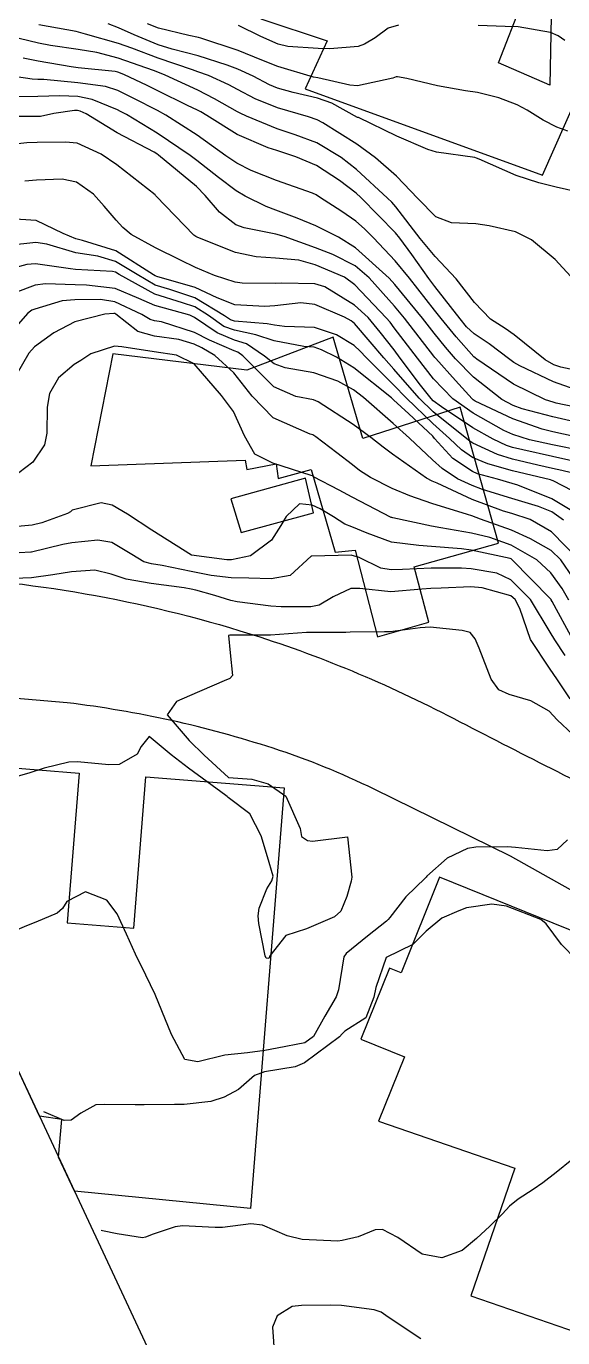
# Model space of a CAD drawing. Header units: metres. Extents: x 318500 to 325275, y 7408834 to 7428799.
# Drawn here: x 321577.2 to 321604, y 7423033.1 to 7423098.7 of the extents above; entities that cross this region are included whole.
import ezdxf

# ---------------------------------------------------------------- set-up
doc = ezdxf.new("R2010")
doc.units = ezdxf.units.M
doc.header["$MEASUREMENT"] = 0
for name, color, linetype in [('Area', 45, 'Continuous'), ('Curvas de Nivel 1m', 11, 'Continuous'), ('Curvas de Nivel 5m', 15, 'Continuous'), ('Edificações', 30, 'Continuous'), ('Vias Primárias', 230, 'Continuous')]:
    doc.layers.add(name, color=color, linetype=linetype)

msp = doc.modelspace()

# ---------------------------------------------------------------- linework, layer by layer
at = {"layer": 'Area'}
msp.add_lwpolyline([(321585.701, 7423027.336), (321575.471, 7423049.196), (321574.984, 7423050.213), (321572.598, 7423054.466), (321569.075, 7423061.847), (321568.552, 7423063.353), (321564.689, 7423071.487), (321562.051, 7423076.674), (321560.94, 7423078.875), (321557.646, 7423085.712), (321552.728, 7423095.248), (321550.278, 7423100.64), (321547.03, 7423107.146), (321545.274, 7423110.766), (321544.31, 7423112.626), (321541.995, 7423117.348), (321541.713, 7423117.986), (321541.482, 7423118.541), (321541.263, 7423119.166), (321537.359, 7423126.848)], dxfattribs=at)
at = {"layer": 'Curvas de Nivel 1m', "flags": 128}
for points, elevation in [([(321605.383, 7423090.285), (321603.68, 7423090.665), (321602.826, 7423090.886), (321601.688, 7423091.248), (321599.83, 7423092.068), (321599.701, 7423092.128), (321599.624, 7423092.148), (321597.705, 7423092.42), (321597.264, 7423092.547), (321595.717, 7423093.226), (321593.788, 7423094.149), (321593.745, 7423094.164), (321592.45, 7423094.882), (321591.739, 7423095.12), (321590.525, 7423095.409), (321589.744, 7423095.632), (321589.338, 7423095.798), (321588.52, 7423096.218), (321587.755, 7423096.572), (321587.218, 7423096.779), (321585.765, 7423097.247), (321584.464, 7423097.579), (321583.773, 7423097.796), (321582.563, 7423098.298), (321581.785, 7423098.645), (321581.258, 7423098.847)], 791), ([(321604.267, 7423093.467), (321603.725, 7423093.665), (321603.043, 7423094.027), (321602.231, 7423094.531), (321601.737, 7423094.786), (321600.824, 7423095.142), (321599.743, 7423095.4), (321599.153, 7423095.488), (321597.746, 7423095.748), (321596.204, 7423096.115), (321595.751, 7423096.199), (321595.686, 7423096.186), (321595.512, 7423096.124), (321593.746, 7423095.744), (321593.366, 7423095.775), (321591.75, 7423096.135), (321591.548, 7423096.182), (321589.758, 7423096.713), (321588.946, 7423097.029), (321587.769, 7423097.516), (321585.907, 7423098.129), (321585.779, 7423098.162), (321585.294, 7423098.265), (321583.785, 7423098.632), (321583.226, 7423098.851)], 792), ([(321595.79, 7423098.776), (321595.286, 7423098.629), (321594.626, 7423098.137), (321594.098, 7423097.823), (321593.773, 7423097.713), (321592.356, 7423097.587), (321591.771, 7423097.613), (321590.253, 7423097.715), (321589.774, 7423097.83), (321588.905, 7423098.213), (321587.788, 7423098.756)], 793), ([(321604.117, 7423098.015), (321603.783, 7423098.247), (321603.405, 7423098.407), (321601.79, 7423098.687), (321601.133, 7423098.713), (321599.79, 7423098.766)], 793), ([(321605.56, 7423081.309), (321603.917, 7423081.662), (321603.566, 7423081.777), (321603.141, 7423082.024), (321601.582, 7423083.274), (321601.128, 7423083.59), (321600.404, 7423084.058), (321599.602, 7423084.893), (321598.679, 7423086.084), (321597.637, 7423087.203), (321596.878, 7423088.108), (321595.666, 7423089.684), (321595.462, 7423089.917), (321595.245, 7423090.126), (321593.691, 7423091.558), (321592.929, 7423092.162), (321591.711, 7423092.884), (321590.616, 7423093.291), (321589.721, 7423093.582), (321588.194, 7423094.223), (321587.872, 7423094.368), (321587.732, 7423094.446), (321586.587, 7423095.096), (321585.743, 7423095.521), (321584.123, 7423096.276), (321583.752, 7423096.429), (321583.53, 7423096.507), (321581.762, 7423097.124), (321580.688, 7423097.404), (321579.768, 7423097.555), (321578.369, 7423097.756), (321577.773, 7423097.869), (321575.829, 7423098.34)], 789), ([(321605.201, 7423080.339), (321603.554, 7423080.92), (321601.867, 7423081.735), (321601.568, 7423081.902), (321601.367, 7423082.043), (321600.341, 7423082.822), (321599.583, 7423083.332), (321599.196, 7423083.685), (321598.876, 7423084.081), (321597.614, 7423085.703), (321597.31, 7423086.103), (321596.456, 7423087.294), (321595.868, 7423088.118), (321595.653, 7423088.381), (321594.786, 7423089.258), (321593.911, 7423090.146), (321593.673, 7423090.366), (321592.839, 7423091.007), (321591.694, 7423091.748), (321590.654, 7423092.19), (321589.704, 7423092.497), (321589.27, 7423092.643), (321587.716, 7423093.314), (321586.194, 7423094.253), (321585.906, 7423094.432), (321585.733, 7423094.521), (321585.241, 7423094.759), (321583.742, 7423095.498), (321583.215, 7423095.758), (321582.055, 7423096.305), (321581.752, 7423096.422), (321581.608, 7423096.456), (321579.755, 7423096.646), (321579.406, 7423096.692), (321577.759, 7423096.978), (321577.013, 7423097.119)], 788), ([(321605.532, 7423079.475), (321603.688, 7423079.867), (321603.538, 7423079.904), (321603.156, 7423080.024), (321601.552, 7423080.816), (321599.708, 7423082.068), (321599.628, 7423082.126), (321599.571, 7423082.175), (321598.679, 7423083.182), (321597.936, 7423084.095), (321597.596, 7423084.517), (321596.344, 7423086.113), (321595.633, 7423086.988), (321594.551, 7423088.136), (321594.1, 7423088.588), (321593.658, 7423088.969), (321592.952, 7423089.45), (321591.849, 7423090.177), (321591.672, 7423090.287), (321591.487, 7423090.368), (321589.682, 7423091.004), (321588.412, 7423091.497), (321587.695, 7423091.866), (321587.144, 7423092.238), (321585.715, 7423093.264), (321584.145, 7423094.276), (321583.732, 7423094.505), (321582.546, 7423095.106), (321581.742, 7423095.502), (321581.126, 7423095.701), (321579.746, 7423095.897), (321578.047, 7423096.057), (321577.747, 7423096.065), (321577.456, 7423096.073), (321575.749, 7423096.319)], 787), ([(321604.602, 7423078.926), (321603.527, 7423079.176), (321601.988, 7423079.581), (321601.535, 7423079.738), (321600.965, 7423080.049), (321599.556, 7423081.165), (321598.656, 7423082.084), (321598.149, 7423082.664), (321597.583, 7423083.368), (321596.996, 7423084.106), (321595.615, 7423085.798), (321595.324, 7423086.124), (321593.642, 7423087.63), (321592.797, 7423088.163), (321592.029, 7423088.55), (321591.656, 7423088.741), (321590.724, 7423089.125), (321589.663, 7423089.518), (321589.167, 7423089.709), (321588.112, 7423090.223), (321587.674, 7423090.494), (321586.781, 7423091.146), (321585.696, 7423092.003), (321585.359, 7423092.263), (321583.716, 7423093.378), (321582.172, 7423094.303), (321581.881, 7423094.458), (321581.732, 7423094.533), (321580.461, 7423095.053), (321579.739, 7423095.2), (321578.848, 7423095.24), (321577.738, 7423095.199), (321576.558, 7423095.198)], 786), ([(321604.989, 7423077.482), (321603.507, 7423077.768), (321602.356, 7423078.032), (321601.514, 7423078.297), (321601.071, 7423078.492), (321599.529, 7423079.356), (321598.511, 7423080.085), (321597.555, 7423081.08), (321596.754, 7423082.108), (321595.585, 7423083.634), (321595.371, 7423083.906), (321595.186, 7423084.126), (321593.615, 7423085.79), (321593.091, 7423086.158), (321591.629, 7423086.786), (321590.808, 7423087.013), (321589.634, 7423087.121), (321588.667, 7423087.182), (321587.637, 7423087.394), (321585.759, 7423088.148), (321585.649, 7423088.199), (321585.556, 7423088.261), (321583.669, 7423090.216), (321583.637, 7423090.248), (321583.607, 7423090.281), (321581.692, 7423091.786), (321580.91, 7423092.322), (321579.708, 7423092.866), (321579.126, 7423092.928), (321577.708, 7423092.902), (321577.188, 7423092.888), (321575.705, 7423092.728)], 784), ([(321604.475, 7423076.981), (321603.502, 7423077.187), (321602.022, 7423077.518), (321601.506, 7423077.64), (321601.2, 7423077.738), (321600.526, 7423078.055), (321599.518, 7423078.625), (321597.953, 7423079.675), (321597.538, 7423079.985), (321597.423, 7423080.101), (321596.899, 7423080.757), (321595.885, 7423082.117), (321595.574, 7423082.528), (321594.872, 7423083.42), (321594.274, 7423084.14), (321593.599, 7423084.77), (321592.104, 7423085.681), (321591.615, 7423085.827), (321589.949, 7423085.863), (321589.615, 7423085.853), (321587.973, 7423085.867), (321587.615, 7423085.915), (321586.586, 7423086.246), (321585.626, 7423086.655), (321584.882, 7423087.017), (321583.64, 7423087.632), (321582.414, 7423088.299), (321581.995, 7423088.646), (321581.657, 7423089.026), (321581.056, 7423089.711), (321580.532, 7423090.327), (321579.679, 7423090.917), (321578.955, 7423091.073), (321577.68, 7423091.022), (321577.084, 7423090.964)], 783), ([(321605.491, 7423076.127), (321603.97, 7423076.488), (321603.496, 7423076.594), (321602.771, 7423076.754), (321601.5, 7423077.058), (321600.744, 7423077.293), (321599.508, 7423077.856), (321599.381, 7423077.944), (321599.221, 7423078.074), (321597.53, 7423079.434), (321596.832, 7423080.107), (321595.562, 7423081.563), (321595.064, 7423082.128), (321594.375, 7423082.935), (321593.587, 7423083.852), (321593.422, 7423083.987), (321593.096, 7423084.157), (321591.599, 7423084.795), (321590.912, 7423084.875), (321589.598, 7423084.73), (321589.1, 7423084.705), (321587.598, 7423084.782), (321586.722, 7423085.125), (321585.611, 7423085.65), (321583.695, 7423086.203), (321583.619, 7423086.226), (321583.529, 7423086.281), (321581.638, 7423087.491), (321579.973, 7423088.007), (321579.646, 7423088.077), (321579.013, 7423088.346), (321577.656, 7423088.996), (321576.361, 7423089.083)], 782), ([(321605.475, 7423074.965), (321603.541, 7423075.967), (321603.49, 7423075.99), (321603.407, 7423076.021), (321601.494, 7423076.474), (321600.262, 7423076.823), (321599.501, 7423077.145), (321598.945, 7423077.519), (321598.34, 7423078.088), (321597.521, 7423078.841), (321596.192, 7423080.113), (321595.55, 7423080.773), (321594.177, 7423082.141), (321593.884, 7423082.456), (321593.576, 7423082.75), (321592.691, 7423083.273), (321591.585, 7423083.654), (321590.09, 7423083.69), (321589.586, 7423083.759), (321589.215, 7423083.834), (321587.587, 7423083.971), (321587.388, 7423084.033), (321587.093, 7423084.237), (321585.603, 7423085.129), (321584.341, 7423085.541), (321583.612, 7423085.773), (321582.708, 7423086.294), (321581.63, 7423086.953), (321580.744, 7423087.213), (321579.636, 7423087.391), (321578.186, 7423087.81), (321577.643, 7423087.903), (321576.276, 7423087.745)], 781), ([(321604.054, 7423074.011), (321603.466, 7423074.425), (321602.808, 7423074.688), (321601.476, 7423075.091), (321600.004, 7423075.541), (321599.485, 7423075.734), (321598.755, 7423076.081), (321597.986, 7423076.583), (321597.499, 7423077.021), (321596.346, 7423078.112), (321595.521, 7423078.837), (321594.05, 7423080.142), (321593.546, 7423080.52), (321592.758, 7423080.956), (321591.558, 7423081.374), (321590.125, 7423081.631), (321589.564, 7423081.825), (321589.096, 7423082.207), (321588.181, 7423082.825), (321587.578, 7423083.017), (321586.713, 7423083.375), (321585.589, 7423084.148), (321585.344, 7423084.262), (321583.597, 7423084.74), (321582.797, 7423085.097), (321581.609, 7423085.594), (321580.177, 7423085.766), (321579.612, 7423085.786), (321578.128, 7423085.839), (321577.611, 7423085.773), (321576.593, 7423085.388)], 779), ([(321604.837, 7423071.999), (321603.451, 7423073.418), (321602.391, 7423074.031), (321601.464, 7423074.334), (321601.054, 7423074.458), (321599.475, 7423075.042), (321597.731, 7423075.851), (321597.488, 7423075.959), (321597.195, 7423076.103), (321595.502, 7423077.306), (321595.035, 7423077.657), (321594.417, 7423078.136), (321593.52, 7423078.791), (321591.782, 7423079.93), (321591.538, 7423080.034), (321590.65, 7423080.189), (321589.547, 7423080.685), (321588.007, 7423082.223), (321587.752, 7423082.408), (321587.572, 7423082.478), (321586.343, 7423083.014), (321585.581, 7423083.393), (321583.935, 7423083.928), (321583.587, 7423083.986), (321583.357, 7423084.053), (321582.955, 7423084.29), (321581.599, 7423084.929), (321580.872, 7423085.05), (321579.6, 7423085.039), (321578.963, 7423084.983), (321577.593, 7423084.571), (321577.447, 7423084.508), (321577.247, 7423084.365), (321575.571, 7423082.476)], 778), ([(321604.542, 7423071.124), (321603.919, 7423072.013), (321603.437, 7423072.485), (321602.397, 7423073.079), (321601.452, 7423073.5), (321599.897, 7423074.063), (321599.462, 7423074.216), (321599.243, 7423074.293), (321597.471, 7423074.838), (321596.362, 7423075.226), (321595.482, 7423075.583), (321594.393, 7423076.136), (321593.848, 7423076.499), (321593.496, 7423076.769), (321592.712, 7423077.372), (321591.665, 7423078.178), (321591.511, 7423078.268), (321591.381, 7423078.312), (321589.524, 7423079.133), (321588.465, 7423080.216), (321587.557, 7423081.382), (321586.601, 7423082.245), (321585.949, 7423082.629), (321585.575, 7423082.805), (321584.806, 7423083.04), (321583.579, 7423083.209), (321582.74, 7423083.451), (321581.651, 7423084.309), (321581.591, 7423084.344), (321581.551, 7423084.351), (321581.098, 7423084.317), (321579.586, 7423083.939), (321578.549, 7423083.382), (321577.573, 7423082.688), (321577.296, 7423082.364), (321576.662, 7423081.265)], 777), ([(321604.328, 7423070.006), (321603.988, 7423070.584), (321603.423, 7423071.37), (321602.715, 7423072.027), (321601.441, 7423072.747), (321600.367, 7423073.136), (321599.449, 7423073.354), (321597.921, 7423073.625), (321597.454, 7423073.707), (321595.506, 7423074.12), (321595.46, 7423074.136), (321595.436, 7423074.144), (321593.475, 7423075.163), (321592.824, 7423075.504), (321591.547, 7423076.179), (321591.514, 7423076.204), (321591.49, 7423076.216), (321591.43, 7423076.242), (321589.497, 7423076.862), (321588.604, 7423077.316), (321588.09, 7423078.221), (321587.528, 7423079.445), (321586.939, 7423080.239), (321585.563, 7423081.824), (321584.675, 7423082.269), (321583.572, 7423082.433), (321581.953, 7423082.684), (321581.574, 7423082.713), (321580.399, 7423082.328), (321579.9, 7423082), (321579.562, 7423081.799), (321578.772, 7423081.128), (321578.332, 7423080.352), (321578.217, 7423079.666), (321578.199, 7423078.353), (321578.083, 7423077.776), (321577.495, 7423076.91), (321576.786, 7423076.371)], 776), ([(321604.136, 7423067.241), (321603.614, 7423068.016), (321603.386, 7423068.405), (321602.401, 7423070.03), (321601.42, 7423071.017), (321600.717, 7423071.345), (321599.425, 7423071.574), (321598.952, 7423071.604), (321597.425, 7423071.596), (321595.998, 7423071.54), (321595.424, 7423071.513), (321594.904, 7423071.607), (321593.829, 7423072.144), (321593.432, 7423072.255), (321591.455, 7423072.204), (321591.43, 7423072.207), (321590.378, 7423071.233), (321589.419, 7423071.065), (321588.308, 7423071.106), (321587.419, 7423071.125), (321586.417, 7423071.242), (321585.422, 7423071.436), (321583.96, 7423071.74), (321583.425, 7423071.824), (321583.055, 7423071.915), (321582.446, 7423072.295), (321581.439, 7423072.891), (321580.752, 7423073.008), (321579.438, 7423072.869), (321578.999, 7423072.782), (321577.431, 7423072.404), (321577.393, 7423072.398), (321576.812, 7423072.369)], 774), ([(321604.395, 7423065.059), (321603.757, 7423066.014), (321603.359, 7423066.603), (321602.405, 7423068.03), (321601.861, 7423069.577), (321601.632, 7423070.038), (321601.412, 7423070.218), (321599.977, 7423070.623), (321599.416, 7423070.677), (321597.93, 7423070.607), (321597.415, 7423070.586), (321596.967, 7423070.552), (321595.413, 7423070.426), (321593.857, 7423070.586), (321593.414, 7423070.591), (321592.52, 7423070.163), (321591.83, 7423069.747), (321591.402, 7423069.672), (321589.922, 7423069.675), (321589.402, 7423069.699), (321587.713, 7423069.917), (321587.406, 7423069.985), (321586.606, 7423070.242), (321585.655, 7423070.499), (321585.413, 7423070.551), (321585.063, 7423070.614), (321583.415, 7423070.829), (321582.163, 7423071.045), (321581.42, 7423071.305), (321580.599, 7423071.5), (321579.421, 7423071.426), (321578.498, 7423071.27), (321577.418, 7423071.126), (321576.11, 7423071.073)], 773), ([(321605.308, 7423062.55), (321603.732, 7423064.014), (321603.543, 7423064.228), (321603.334, 7423064.452), (321602.412, 7423064.956), (321601.342, 7423065.285), (321600.819, 7423065.522), (321600.426, 7423066.054), (321599.837, 7423067.599), (321599.634, 7423068.066), (321599.385, 7423068.387), (321598.979, 7423068.483), (321597.388, 7423068.644), (321596.876, 7423068.616), (321595.384, 7423068.415), (321595.095, 7423068.414), (321593.384, 7423068.396), (321593.152, 7423068.385), (321591.383, 7423068.384), (321591.183, 7423068.382), (321589.381, 7423068.248), (321589.336, 7423068.245), (321587.38, 7423068.253), (321587.357, 7423068.254), (321587.282, 7423068.231), (321587.367, 7423067.36), (321587.494, 7423066.228), (321587.349, 7423066.084), (321587.075, 7423065.962), (321585.34, 7423065.217), (321584.676, 7423064.927), (321584.211, 7423064.271), (321585.311, 7423062.983), (321586.064, 7423062.249), (321587.284, 7423061.133), (321588.454, 7423061.04), (321589.279, 7423060.805), (321590.159, 7423060.191), (321590.87, 7423058.568), (321590.945, 7423058.183), (321591.247, 7423057.978), (321591.488, 7423057.934), (321593.25, 7423058.15), (321593.459, 7423056.146), (321593.424, 7423055.94), (321593.205, 7423055.167), (321592.903, 7423054.445), (321592.599, 7423054.159), (321591.184, 7423053.556), (321590.15, 7423053.221), (321589.35, 7423052.198), (321589.297, 7423052.07), (321589.168, 7423052.087), (321589.12, 7423052.201), (321588.802, 7423053.822), (321588.767, 7423054.206), (321588.82, 7423054.581), (321589.21, 7423055.553), (321589.463, 7423055.951), (321589.524, 7423056.197), (321589.234, 7423057.151), (321588.915, 7423058.205), (321588.356, 7423059.309), (321587.269, 7423060.13), (321587.215, 7423060.176), (321587.146, 7423060.232), (321585.29, 7423061.593), (321584.413, 7423062.269), (321583.314, 7423063.187), (321582.919, 7423062.673), (321582.71, 7423062.289), (321581.82, 7423061.774), (321581.292, 7423061.757), (321579.72, 7423061.908), (321579.293, 7423061.888), (321578.054, 7423061.587), (321577.285, 7423061.348), (321576.518, 7423061.134)], 772), ([(321604.249, 7423058.005), (321603.729, 7423057.527), (321603.242, 7423057.463), (321601.659, 7423057.62), (321601.244, 7423057.656), (321599.66, 7423057.648), (321599.243, 7423057.57), (321598.237, 7423057.083), (321597.221, 7423056.191), (321597.18, 7423056.141), (321597.14, 7423056.101), (321596.162, 7423055.154), (321595.363, 7423054.118), (321595.286, 7423054.022), (321595.188, 7423053.943), (321594.241, 7423053.195), (321593.172, 7423052.313), (321593.056, 7423052.152), (321592.8, 7423050.5), (321592.67, 7423050.157), (321592.101, 7423049.19), (321591.544, 7423048.173), (321591.107, 7423047.841), (321589.722, 7423047.576), (321589.103, 7423047.471), (321588.238, 7423047.35), (321587.1, 7423047.227), (321585.743, 7423046.897), (321585.097, 7423047.007), (321584.439, 7423048.267), (321583.944, 7423049.456), (321583.617, 7423050.275), (321583.154, 7423051.233), (321582.627, 7423052.288), (321582.177, 7423053.292), (321581.705, 7423054.302), (321581.2, 7423054.988), (321580.127, 7423055.406), (321579.199, 7423054.916), (321578.972, 7423054.564), (321578.713, 7423054.345), (321577.646, 7423053.895), (321577.183, 7423053.703), (321575.98, 7423053.18)], 771), ([(321604.463, 7423041.999), (321603.682, 7423041.358), (321603.022, 7423040.848), (321602.53, 7423040.512), (321601.784, 7423040.032), (321601.359, 7423039.682), (321600.999, 7423039.294), (321600.363, 7423038.676), (321599.697, 7423038.059), (321598.974, 7423037.449), (321597.97, 7423037.085), (321596.972, 7423037.27), (321595.754, 7423038.112), (321594.986, 7423038.506), (321594.624, 7423038.487), (321593.775, 7423038.138), (321592.978, 7423037.949), (321592.753, 7423037.929), (321590.978, 7423038.001), (321590.219, 7423038.188), (321588.988, 7423038.731), (321588.403, 7423038.794), (321586.986, 7423038.609), (321586.618, 7423038.603), (321584.987, 7423038.694), (321584.608, 7423038.642), (321583.509, 7423038.275), (321583.135, 7423038.121), (321582.977, 7423038.084), (321581.709, 7423038.299), (321580.982, 7423038.44), (321580.91, 7423038.46)], 769), ([(321596.914, 7423033.039), (321595.271, 7423034.117), (321594.934, 7423034.363), (321594.572, 7423034.489), (321592.938, 7423034.705), (321592.369, 7423034.728), (321590.938, 7423034.709), (321590.473, 7423034.648), (321589.73, 7423034.192), (321589.493, 7423033.623), (321589.588, 7423032.193)], 768)]:
    msp.add_lwpolyline(points, dxfattribs=dict(at, elevation=elevation))
at = {"layer": 'Curvas de Nivel 5m', "flags": 128}
for points, elevation in [([(321604.607, 7423086.005), (321603.635, 7423087.047), (321602.459, 7423088.032), (321601.654, 7423088.432), (321600.337, 7423088.74), (321599.658, 7423088.83), (321598.456, 7423088.886), (321597.661, 7423089.192), (321596.761, 7423090.109), (321595.687, 7423091.224), (321594.637, 7423092.136), (321593.71, 7423092.821), (321592.013, 7423093.889), (321591.728, 7423094.036), (321591.293, 7423094.184), (321589.734, 7423094.641), (321588.615, 7423095.093), (321587.743, 7423095.557), (321587.296, 7423095.788), (321586.288, 7423096.252), (321585.753, 7423096.445), (321585.482, 7423096.534), (321583.763, 7423097.123), (321582.443, 7423097.627), (321581.773, 7423097.859), (321580.125, 7423098.335), (321579.781, 7423098.433), (321579.665, 7423098.458), (321577.787, 7423098.795)], 790), ([(321605.51, 7423077.99), (321603.516, 7423078.428), (321602.981, 7423078.563), (321601.526, 7423079.081), (321599.639, 7423079.968), (321599.539, 7423080.023), (321599.479, 7423080.071), (321598.646, 7423080.992), (321597.663, 7423082.099), (321597.618, 7423082.146), (321597.571, 7423082.209), (321596.089, 7423084.115), (321595.599, 7423084.71), (321594.326, 7423086.139), (321593.629, 7423086.731), (321592.5, 7423087.304), (321591.642, 7423087.637), (321590.066, 7423088.196), (321589.651, 7423088.313), (321588.067, 7423088.637), (321587.656, 7423088.788), (321586.835, 7423089.416), (321586.123, 7423090.253), (321585.677, 7423090.702), (321583.79, 7423092.279), (321583.701, 7423092.344), (321583.565, 7423092.419), (321581.716, 7423093.389), (321580.157, 7423094.334), (321579.865, 7423094.472), (321579.732, 7423094.501), (321579.571, 7423094.502), (321578.543, 7423094.352), (321577.872, 7423094.214), (321577.728, 7423094.203), (321575.905, 7423094.21)], 785), ([(321605.265, 7423073.993), (321603.476, 7423075.074), (321601.764, 7423075.759), (321601.487, 7423075.844), (321600.758, 7423076.051), (321599.755, 7423076.329), (321599.494, 7423076.433), (321598.51, 7423077.095), (321597.605, 7423078.099), (321597.512, 7423078.201), (321596.317, 7423079.323), (321595.539, 7423080.035), (321595.444, 7423080.121), (321593.562, 7423081.629), (321592.695, 7423082.163), (321591.936, 7423082.537), (321591.575, 7423082.659), (321591.061, 7423082.7), (321589.578, 7423082.972), (321588.65, 7423083.283), (321587.583, 7423083.511), (321587.052, 7423083.705), (321586.287, 7423084.25), (321585.596, 7423084.675), (321584.99, 7423084.876), (321583.606, 7423085.319), (321581.808, 7423086.307), (321581.622, 7423086.419), (321581.479, 7423086.455), (321579.623, 7423086.554), (321579.383, 7423086.583), (321577.627, 7423086.831), (321577.192, 7423086.801), (321575.661, 7423086.389)], 780), ([(321604.543, 7423068.003), (321603.487, 7423069.941), (321603.444, 7423070.019), (321603.432, 7423070.042), (321603.41, 7423070.067), (321601.472, 7423072.04), (321601.43, 7423072.066), (321601.39, 7423072.081), (321599.436, 7423072.502), (321598.942, 7423072.573), (321597.439, 7423072.691), (321596.809, 7423072.736), (321595.442, 7423072.912), (321594.225, 7423073.362), (321593.453, 7423073.675), (321593.106, 7423073.807), (321592.548, 7423074.164), (321591.871, 7423074.578), (321591.469, 7423074.759), (321590.84, 7423074.816), (321590.179, 7423074.193), (321589.91, 7423073.739), (321589.442, 7423073.001), (321588.392, 7423072.216), (321587.428, 7423072.013), (321587.209, 7423072.015), (321585.43, 7423072.26), (321583.448, 7423073.511), (321582.233, 7423074.298), (321581.467, 7423074.763), (321580.91, 7423074.877), (321579.462, 7423074.502), (321579.374, 7423074.429), (321579.235, 7423074.342), (321577.94, 7423073.868), (321577.451, 7423073.76), (321576.187, 7423073.641)], 775), ([(321604.702, 7423051.997), (321603.947, 7423052.778), (321603.188, 7423053.805), (321602.926, 7423054.023), (321601.2, 7423054.682), (321600.471, 7423054.781), (321599.198, 7423054.603), (321598.809, 7423054.463), (321597.96, 7423054.088), (321597.183, 7423053.438), (321596.518, 7423052.765), (321595.17, 7423052.12), (321594.656, 7423050.618), (321594.561, 7423050.129), (321594.155, 7423049.105), (321593.114, 7423048.437), (321592.967, 7423048.297), (321592.834, 7423048.154), (321591.097, 7423046.843), (321590.626, 7423046.654), (321589.092, 7423046.399), (321588.59, 7423046.207), (321587.789, 7423045.51), (321587.074, 7423045.131), (321586.394, 7423044.917), (321585.067, 7423044.757), (321584.577, 7423044.755), (321583.067, 7423044.747), (321582.607, 7423044.746), (321581.067, 7423044.77), (321580.639, 7423044.744), (321579.898, 7423044.327), (321579.409, 7423043.98), (321579.054, 7423043.959), (321578.04, 7423044.4)], 770)]:
    msp.add_lwpolyline(points, dxfattribs=dict(at, elevation=elevation))
at = {"layer": 'Edificações'}
for points in [[(321588.908, 7423099.097), (321592.225, 7423097.992), (321591.12, 7423095.598), (321603.006, 7423091.269), (321604.757, 7423095.229), (321606.508, 7423095.045), (321606.416, 7423099.558), (321608.811, 7423091.336), (321612.129, 7423081.021), (321620.62, 7423083.141), (321622.187, 7423078.168), (321634.903, 7423082.589), (321635.179, 7423081.575), (321638.036, 7423082.496), (321629.369, 7423101.492)], [(321603.467, 7423100.939), (321603.375, 7423095.782), (321600.795, 7423096.887), (321601.993, 7423099.926)]]:
    msp.add_lwpolyline(points, dxfattribs=at)
for points in [[(321592.526, 7423083.161), (321588.205, 7423081.507), (321581.494, 7423082.334), (321580.391, 7423076.728), (321588.113, 7423077.004), (321588.205, 7423076.545), (321589.676, 7423076.82), (321589.768, 7423076.085), (321591.423, 7423076.545), (321592.618, 7423072.409), (321593.63, 7423072.501), (321594.739, 7423068.171), (321597.313, 7423068.906), (321596.577, 7423071.663), (321600.806, 7423072.857), (321598.876, 7423079.657), (321594.003, 7423078.095)], [(321591.144, 7423076.102), (321587.4, 7423075.066), (321587.919, 7423073.396), (321591.547, 7423074.375)], [(321572.989, 7423053.769), (321573.635, 7423061.844), (321579.805, 7423061.35), (321579.206, 7423053.859), (321582.542, 7423053.592), (321583.148, 7423061.165), (321590.075, 7423060.611), (321588.392, 7423039.566), (321579.572, 7423040.433), (321578.78, 7423042.125), (321578.947, 7423044.007), (321577.822, 7423044.173), (321575.471, 7423049.196), (321574.984, 7423050.213)], [(321605.723, 7423052.955), (321597.851, 7423056.135), (321595.921, 7423051.356), (321595.342, 7423051.59), (321593.906, 7423048.033), (321596.099, 7423047.147), (321594.801, 7423043.934), (321601.625, 7423041.573), (321599.417, 7423035.192), (321604.746, 7423033.348), (321606.189, 7423037.519), (321609.301, 7423036.442), (321609.536, 7423037.121), (321617.266, 7423034.722), (321617.86, 7423036.788), (321620.62, 7423036.012), (321622.604, 7423043.168), (321615.186, 7423045.163), (321615.963, 7423047.318), (321613.03, 7423048.266), (321609.924, 7423049.301), (321610.701, 7423051.025)]]:
    msp.add_lwpolyline(points, close=True, dxfattribs=at)
at = {"layer": 'Vias Primárias'}
for points in [[(323715.644, 7420145.548, 0), (323709.04, 7420132.939)], [(323831.088, 7420001.787, 0), (323833.844, 7420008.443, 0.220888)], [(321564.689, 7423071.487), (321571.153, 7423071.26, -0.065215), (321587.846, 7423068.475, -0.045685), (321598.26, 7423064.233, 0.004896), (321608.052, 7423059.278), (321624.516, 7423051.291, 0.079193), (321638.909, 7423046.938, 0.088566), (321647.735, 7423047.3), (321658.632, 7423051.056), (321679.799, 7423060.851, -0.02298), (321691.665, 7423065.693, -0.012142), (321708.228, 7423071.131)], [(321708.953, 7423066.541), (321695.162, 7423062.222), (321688.214, 7423059.348), (321671.062, 7423051.552), (321657.147, 7423045.078), (321653.673, 7423043.641), (321649.001, 7423042.204, -0.104779), (321638.326, 7423041.245), (321629.929, 7423043.409), (321618.667, 7423047.96), (321614.235, 7423049.995), (321604.4, 7423055.508), (321601.405, 7423057.184), (321594.576, 7423060.537, 0.035424), (321589.521, 7423062.589, 0.048759), (321579.218, 7423064.864), (321567.349, 7423065.886)]]:
    msp.add_lwpolyline(points, format="xyb", dxfattribs=at)

doc.saveas('drawing.dxf')
